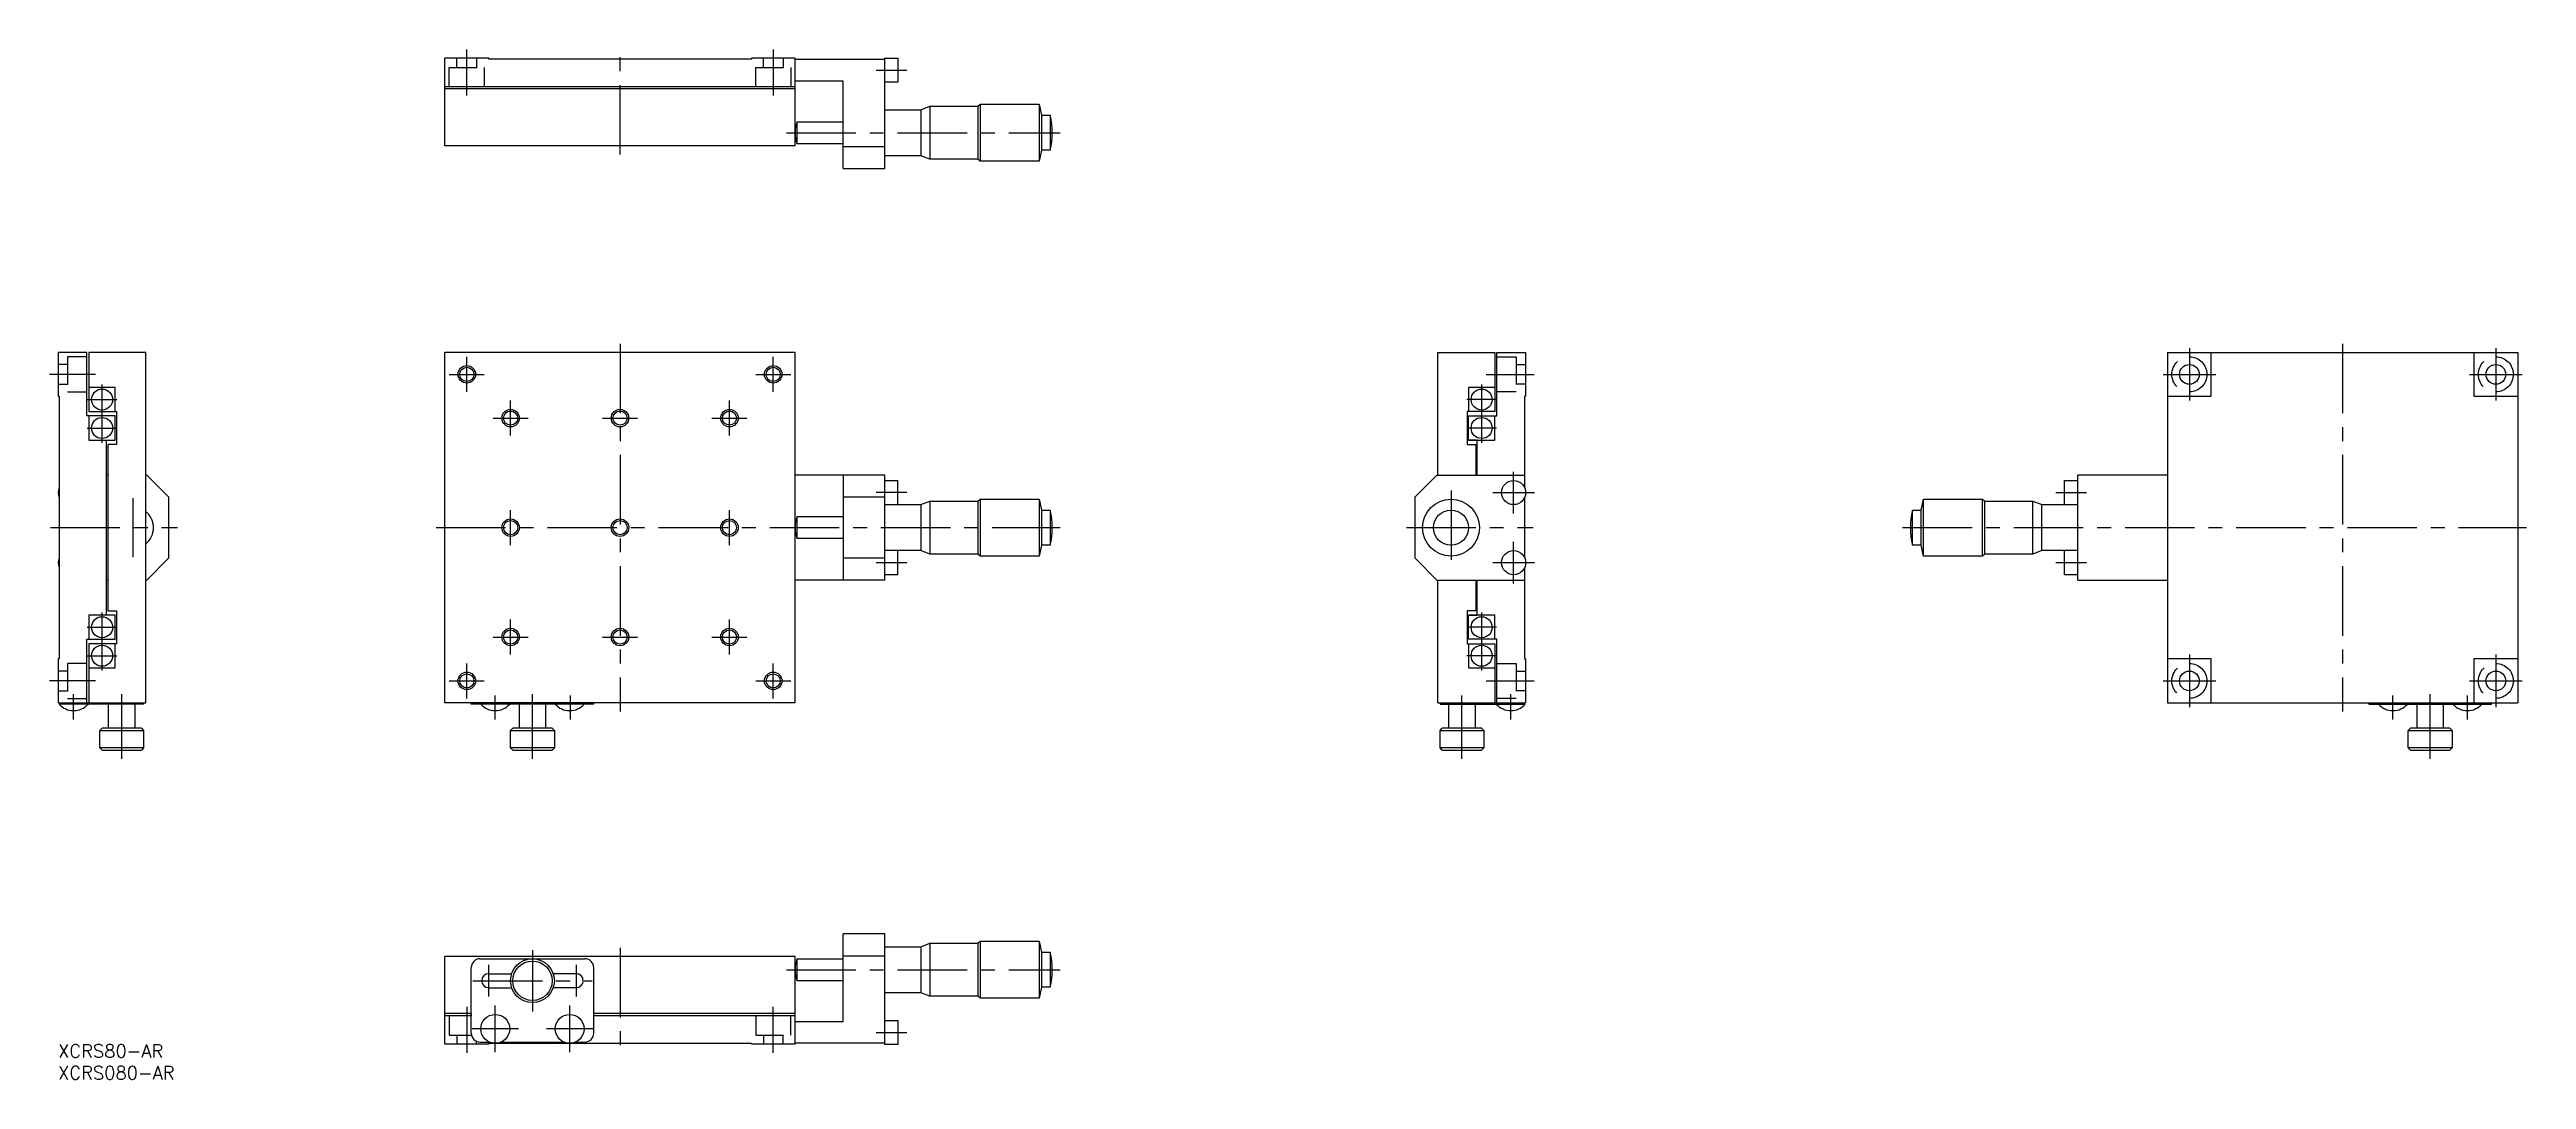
# Model space of a CAD drawing. Extents: x -2 to 564, y -8 to 227.
import ezdxf

# ---------------------------------------------------------------- set-up
doc = ezdxf.new("R2010")
doc.units = 0
doc.header["$LTSCALE"] = 0.5
doc.linetypes.add('CENTER', pattern=[50.8, 31.75, -6.35, 6.35, -6.35])
doc.linetypes.add('DASHED', pattern=[19.05, 12.7, -6.35])
for name, color, linetype in [('MSM_CENTER', 1, 'CENTER'), ('MSM_CONTINUOUS', 7, 'CONTINUOUS'), ('MSM_DASHED', 4, 'DASHED'), ('MSM_NARROW', 5, 'CONTINUOUS'), ('MSM_PART_NUMBER', 7, 'CONTINUOUS')]:
    doc.layers.add(name, color=color, linetype=linetype)
doc.styles.get("Standard").update_dxf_attribs({"font": 'txt.shx', "height": 3, "bigfont": 'bigfont.shx'})

# ---------------------------------------------------------------- blocks, each defined once
blk = doc.blocks.new('*U61')
at = {"layer": 'MSM_PART_NUMBER'}
blk.add_text('XCRS80-AR', height=3, dxfattribs=at).set_placement((0, -3))
blk = doc.blocks.new('*U62')
at = {"layer": 'MSM_PART_NUMBER'}
blk.add_text('XCRS080-AR', height=3, dxfattribs=at).set_placement((0, -8))

msp = doc.modelspace()

# ---------------------------------------------------------------- linework, layer by layer
at = {"layer": 'MSM_CENTER'}
for p, q in [((93.37, 216.7), (93.37, 227.2)), ((128.37, 203.2), (128.37, 227)), ((163.37, 227.2), (163.37, 216.7)), ((186.87, 222.5), (193.87, 222.5)), ((166.37, 208.2), (228.88, 208.2)), ((128.37, 160.02), (128.37, 76.02)), ((486.88, 159.02), (486.88, 147.02)), ((521.88, 160.02), (521.88, 76.02)), ((556.88, 159.02), (556.88, 147.02)), ((8.55, 153.02), (-1.95, 153.02)), ((89.37, 153.02), (97.37, 153.02)), ((93.37, 149.02), (93.37, 157.02)), ((159.37, 153.02), (167.37, 153.02)), ((163.37, 149.02), (163.37, 157.02)), ((326.2, 153.02), (337.2, 153.02)), ((480.88, 153.02), (492.88, 153.02)), ((550.88, 153.02), (562.88, 153.02)), ((6.66, 147.27), (13.44, 147.27)), ((10.05, 137.38), (10.05, 150.67)), ((328.59, 147.27), (321.81, 147.27)), ((325.2, 150.67), (325.2, 137.38)), ((99.37, 143.03), (107.37, 143.03)), ((103.37, 139.03), (103.37, 147.02)), ((124.37, 143.03), (132.37, 143.03)), ((149.37, 143.03), (157.37, 143.03)), ((153.37, 139.03), (153.37, 147.02)), ((6.66, 140.77), (13.44, 140.77)), ((328.59, 140.77), (321.81, 140.77)), ((332.5, 121.27), (332.5, 130.77)), ((17.05, 124.78), (17.05, 111.28)), ((193.87, 126.02), (186.87, 126.02)), ((318.2, 126.52), (318.2, 109.52)), ((327.75, 126.02), (337.25, 126.02)), ((456.38, 126.02), (463.38, 126.02)), ((103.37, 114.02), (103.37, 122.02)), ((153.37, 114.02), (153.37, 122.02)), ((-1.75, 118.02), (27.25, 118.02)), ((86.37, 118.02), (228.88, 118.02)), ((308, 118.02), (337, 118.02)), ((332.5, 105.27), (332.5, 114.77)), ((421.37, 118.02), (563.88, 118.02)), ((186.87, 110.02), (193.87, 110.02)), ((327.75, 110.02), (337.25, 110.02)), ((456.38, 110.02), (463.38, 110.02)), ((10.05, 85.38), (10.05, 98.67)), ((103.37, 89.02), (103.37, 97.03)), ((153.37, 89.02), (153.37, 97.03)), ((325.2, 98.67), (325.2, 85.38)), ((6.66, 95.27), (13.44, 95.27)), ((99.37, 93.03), (107.37, 93.03)), ((124.37, 93.03), (132.37, 93.03)), ((149.37, 93.03), (157.37, 93.03)), ((328.59, 95.27), (321.81, 95.27)), ((6.66, 88.77), (13.44, 88.77)), ((93.37, 79.02), (93.37, 87.02)), ((163.37, 79.02), (163.37, 87.02)), ((328.59, 88.77), (321.81, 88.77)), ((486.88, 89.02), (486.88, 77.02)), ((556.88, 89.02), (556.88, 77.02)), ((8.55, 83.02), (-1.95, 83.02)), ((3.55, 74.22), (3.55, 80.02)), ((14.55, 65.22), (14.55, 80.02)), ((89.37, 83.02), (97.37, 83.02)), ((99.87, 74.22), (99.87, 79.72)), ((108.37, 65.22), (108.37, 80.02)), ((117.02, 74.22), (117.02, 79.72)), ((159.37, 83.02), (167.37, 83.02)), ((320.7, 65.22), (320.7, 79.72)), ((326.2, 83.02), (337.2, 83.02)), ((331.85, 74.22), (331.85, 80.02)), ((480.88, 83.02), (492.88, 83.02)), ((533.38, 74.22), (533.38, 79.72)), ((541.88, 65.22), (541.88, 80.02)), ((550.38, 74.22), (550.38, 79.72)), ((550.88, 83.02), (562.88, 83.02)), ((98.37, 10.95), (98.37, 18.15)), ((108.37, 21.55), (108.37, 7.55)), ((118.37, 18.15), (118.37, 10.95)), ((128.37, 22.05), (128.37, -1.75)), ((166.37, 17.05), (228.88, 17.05)), ((94.77, 14.55), (121.97, 14.55)), ((93.37, 8.55), (93.37, -1.95)), ((99.87, -1.75), (99.87, 8.85)), ((116.87, -1.75), (116.87, 8.85)), ((163.37, -1.95), (163.37, 8.55)), ((105.17, 3.55), (94.57, 3.55)), ((122.17, 3.55), (111.57, 3.55)), ((186.87, 2.75), (193.87, 2.75))]:
    msp.add_line(p, q, dxfattribs=at)
at = {"layer": 'MSM_CONTINUOUS'}
for p, q in [((98.37, 225.2), (88.37, 225.2)), ((88.37, 205.2), (88.37, 225.2)), ((98.37, 225), (98.37, 225.2)), ((158.37, 225), (98.37, 225)), ((158.37, 225.2), (158.37, 225)), ((168.37, 225.2), (158.37, 225.2)), ((168.37, 205.2), (168.37, 225.2)), ((168.37, 225), (188.87, 225)), ((188.87, 225.25), (191.87, 225.25)), ((188.87, 200), (188.87, 225.25)), ((191.87, 225.25), (191.87, 219.75)), ((168.37, 218.7), (88.37, 218.7)), ((168.37, 218.2), (88.37, 218.2)), ((179.37, 220), (168.37, 220)), ((179.37, 200), (179.37, 220)), ((191.87, 219.75), (188.87, 219.75)), ((168.74, 210.7), (179.37, 210.7)), ((168.74, 210.7), (168.74, 205.7)), ((188.87, 213.45), (197.12, 213.45)), ((197.12, 213.45), (199.12, 214.25)), ((197.12, 213.45), (197.12, 202.95)), ((199.12, 214.25), (210.12, 214.25)), ((199.12, 214.25), (199.12, 202.15)), ((210.12, 214.25), (210.62, 214.7)), ((210.12, 214.25), (210.12, 202.15)), ((210.62, 214.7), (224.12, 214.7)), ((210.62, 214.7), (210.62, 201.7)), ((224.12, 214.7), (224.62, 212.2)), ((224.12, 214.7), (224.12, 201.7)), ((224.62, 212.2), (226.62, 212.2)), ((224.62, 212.2), (224.62, 204.2)), ((226.62, 212.2), (226.62, 204.2)), ((168.37, 205.2), (88.37, 205.2)), ((179.37, 205.7), (168.74, 205.7)), ((188.87, 205), (179.37, 205)), ((224.62, 204.2), (224.12, 201.7)), ((226.62, 204.2), (224.62, 204.2)), ((179.37, 200), (188.87, 200)), ((197.12, 202.95), (188.87, 202.95)), ((199.12, 202.15), (197.12, 202.95)), ((210.12, 202.15), (199.12, 202.15)), ((210.62, 201.7), (210.12, 202.15)), ((224.12, 201.7), (210.62, 201.7)), ((6.55, 158.02), (0.05, 158.02)), ((0.05, 158.02), (0.05, 148.02)), ((6.55, 143.52), (6.55, 158.02)), ((20.05, 158.02), (7.05, 158.02)), ((7.05, 158.02), (7.05, 144.52)), ((20.05, 78.02), (20.05, 158.02)), ((168.37, 158.02), (88.37, 158.02)), ((88.37, 78.02), (88.37, 158.02)), ((168.37, 78.02), (168.37, 158.02)), ((315.2, 158.02), (328.2, 158.02)), ((315.2, 130.02), (315.2, 158.02)), ((328.2, 158.02), (328.2, 144.52)), ((328.7, 158.02), (335.2, 158.02)), ((328.7, 143.52), (328.7, 158.02)), ((335.2, 158.02), (335.2, 148.02)), ((481.88, 158.02), (481.88, 78.02)), ((481.88, 158.02), (561.88, 158.02)), ((491.88, 148.02), (491.88, 158.02)), ((551.88, 158.02), (551.88, 148.02)), ((561.88, 158.02), (561.88, 78.02)), ((0.05, 148.02), (0.25, 148.02)), ((0.25, 148.02), (0.25, 88.02)), ((13.05, 150.02), (7.05, 150.02)), ((13.05, 144.52), (13.05, 150.02)), ((322.2, 150.02), (322.2, 144.52)), ((328.2, 150.02), (322.2, 150.02)), ((335, 148.02), (335, 127.17)), ((335.2, 148.02), (335, 148.02)), ((481.88, 148.02), (491.88, 148.02)), ((551.88, 148.02), (561.88, 148.02)), ((13.05, 143.52), (6.55, 143.52)), ((7.05, 144.52), (13.35, 144.52)), ((7.05, 143.52), (7.05, 138.02)), ((13.05, 138.02), (13.05, 143.52)), ((13.35, 144.52), (13.35, 137.02)), ((321.9, 144.52), (321.9, 137.02)), ((328.2, 144.52), (321.9, 144.52)), ((322.2, 143.52), (328.7, 143.52)), ((322.2, 138.02), (322.2, 143.52)), ((328.2, 138.02), (328.2, 143.52)), ((7.05, 138.02), (13.05, 138.02)), ((11.05, 98.02), (11.05, 138.02)), ((11.05, 138.02), (13.05, 138.02)), ((13.35, 137.02), (11.35, 137.02)), ((11.35, 137.02), (11.35, 99.02)), ((321.9, 137.02), (323.9, 137.02)), ((324.2, 138.02), (322.2, 138.02)), ((322.2, 138.02), (328.2, 138.02)), ((323.9, 137.02), (323.9, 130.02)), ((324.2, 130.02), (324.2, 138.02)), ((11.35, 130.02), (11.05, 130.02)), ((20.25, 130.02), (20.05, 130.02)), ((20.25, 130.02), (25.25, 125.02)), ((25.25, 125.02), (25.25, 111.02)), ((188.87, 130.02), (168.37, 130.02)), ((179.37, 130.02), (179.37, 106.02)), ((179.37, 125.02), (188.87, 125.02)), ((188.87, 106.02), (188.87, 130.02)), ((188.87, 128.77), (191.87, 128.77)), ((191.87, 123.27), (191.87, 128.77)), ((210.12, 124.07), (210.62, 124.52)), ((210.62, 124.52), (224.12, 124.52)), ((210.62, 124.52), (210.62, 111.52)), ((224.12, 124.52), (224.62, 122.02)), ((224.12, 124.52), (224.12, 111.52)), ((310, 125.02), (315, 130.02)), ((310, 111.02), (310, 125.02)), ((315, 130.02), (335, 130.02)), ((335, 124.88), (335, 111.17)), ((425.63, 122.02), (426.13, 124.52)), ((426.13, 124.52), (439.63, 124.52)), ((426.13, 111.52), (426.13, 124.52)), ((439.63, 124.52), (440.13, 124.07)), ((439.63, 111.52), (439.63, 124.52)), ((458.38, 123.27), (458.38, 128.77)), ((458.38, 128.77), (461.38, 128.77)), ((481.88, 130.02), (461.38, 130.02)), ((461.38, 106.02), (461.38, 130.02)), ((168.74, 120.53), (179.37, 120.53)), ((168.74, 120.53), (168.74, 115.53)), ((188.87, 123.27), (197.12, 123.27)), ((197.12, 123.27), (199.12, 124.07)), ((197.12, 123.27), (197.12, 112.77)), ((199.12, 124.07), (210.12, 124.07)), ((199.12, 124.07), (199.12, 111.97)), ((210.12, 124.07), (210.12, 111.97)), ((224.62, 122.02), (226.62, 122.02)), ((224.62, 122.02), (224.62, 114.02)), ((226.62, 122.02), (226.62, 114.02)), ((423.63, 122.02), (425.63, 122.02)), ((423.63, 114.02), (423.63, 122.02)), ((425.63, 114.02), (425.63, 122.02)), ((440.13, 124.07), (451.13, 124.07)), ((440.13, 111.97), (440.13, 124.07)), ((451.13, 124.07), (453.13, 123.27)), ((451.13, 111.97), (451.13, 124.07)), ((453.13, 123.27), (461.38, 123.27)), ((453.13, 112.77), (453.13, 123.27)), ((179.37, 115.53), (168.74, 115.53)), ((224.62, 114.02), (224.12, 111.52)), ((226.62, 114.02), (224.62, 114.02)), ((425.63, 114.02), (423.63, 114.02)), ((426.13, 111.52), (425.63, 114.02)), ((25.25, 111.02), (20.25, 106.02)), ((188.87, 111.02), (179.37, 111.02)), ((197.12, 112.77), (188.87, 112.77)), ((191.87, 107.27), (191.87, 112.77)), ((199.12, 111.97), (197.12, 112.77)), ((210.12, 111.97), (199.12, 111.97)), ((210.62, 111.52), (210.12, 111.97)), ((224.12, 111.52), (210.62, 111.52)), ((315, 106.02), (310, 111.02)), ((335, 108.88), (335, 88.02)), ((439.63, 111.52), (426.13, 111.52)), ((440.13, 111.97), (439.63, 111.52)), ((451.13, 111.97), (440.13, 111.97)), ((453.13, 112.77), (451.13, 111.97)), ((461.38, 112.77), (453.13, 112.77)), ((458.38, 107.27), (458.38, 112.77)), ((11.35, 106.02), (11.05, 106.02)), ((20.25, 106.02), (20.05, 106.02)), ((188.87, 106.02), (168.37, 106.02)), ((191.87, 107.27), (188.87, 107.27)), ((315, 106.02), (335, 106.02)), ((315.2, 78.02), (315.2, 106.02)), ((323.9, 106.02), (323.9, 99.02)), ((324.2, 98.02), (324.2, 106.02)), ((461.38, 107.27), (458.38, 107.27)), ((461.38, 106.02), (481.88, 106.02)), ((13.05, 98.02), (7.05, 98.02)), ((7.05, 98.02), (7.05, 92.52)), ((13.05, 98.02), (11.05, 98.02)), ((11.35, 99.02), (13.35, 99.02)), ((13.05, 92.52), (13.05, 98.02)), ((13.35, 99.02), (13.35, 91.52)), ((321.9, 99.02), (321.9, 91.52)), ((323.9, 99.02), (321.9, 99.02)), ((322.2, 98.02), (324.2, 98.02)), ((322.2, 92.52), (322.2, 98.02)), ((328.2, 98.02), (322.2, 98.02)), ((328.2, 92.52), (328.2, 98.02)), ((6.55, 78.02), (6.55, 92.52)), ((6.55, 92.52), (13.05, 92.52)), ((13.35, 91.52), (7.05, 91.52)), ((7.05, 91.52), (7.05, 78.02)), ((13.05, 86.02), (13.05, 91.52)), ((321.9, 91.52), (328.2, 91.52)), ((328.7, 92.52), (322.2, 92.52)), ((322.2, 91.52), (322.2, 86.02)), ((328.2, 91.52), (328.2, 78.02)), ((328.7, 78.02), (328.7, 92.52)), ((0.05, 88.02), (0.05, 78.02)), ((0.25, 88.02), (0.05, 88.02)), ((7.05, 86.02), (13.05, 86.02)), ((322.2, 86.02), (328.2, 86.02)), ((335, 88.02), (335.2, 88.02)), ((335.2, 88.02), (335.2, 78.02)), ((491.88, 88.02), (481.88, 88.02)), ((491.88, 78.02), (491.88, 88.02)), ((561.88, 88.02), (551.88, 88.02)), ((551.88, 88.02), (551.88, 78.02)), ((0.05, 78.02), (20.05, 78.02)), ((19.55, 77.72), (0.25, 77.72)), ((0.55, 78.02), (0.55, 77.72)), ((11.55, 72.22), (11.55, 77.72)), ((17.55, 77.72), (17.55, 72.22)), ((19.55, 77.72), (19.55, 78.02)), ((168.37, 78.02), (88.37, 78.02)), ((94.37, 77.72), (94.37, 78.02)), ((122.37, 77.72), (94.37, 77.72)), ((105.37, 72.22), (105.37, 77.72)), ((111.37, 77.72), (111.37, 72.22)), ((122.37, 77.72), (122.37, 78.02)), ((315.2, 78.02), (335.2, 78.02)), ((315.7, 78.02), (315.7, 77.72)), ((315.7, 77.72), (335.15, 77.72)), ((317.7, 72.22), (317.7, 77.72)), ((323.7, 77.72), (323.7, 72.22)), ((334.7, 77.72), (334.7, 78.02)), ((481.88, 78.02), (561.88, 78.02)), ((527.88, 78.02), (527.88, 77.72)), ((527.88, 77.72), (555.88, 77.72)), ((538.88, 72.22), (538.88, 77.72)), ((544.88, 77.72), (544.88, 72.22)), ((555.88, 77.72), (555.88, 78.02)), ((9.55, 71.72), (10.05, 72.22)), ((9.55, 71.72), (19.55, 71.72)), ((9.55, 67.72), (9.55, 71.72)), ((19.05, 72.22), (10.05, 72.22)), ((19.05, 72.22), (19.55, 71.72)), ((19.55, 71.72), (19.55, 67.72)), ((103.37, 71.72), (103.87, 72.22)), ((103.37, 71.72), (113.37, 71.72)), ((103.37, 67.72), (103.37, 71.72)), ((112.87, 72.22), (103.87, 72.22)), ((112.87, 72.22), (113.37, 71.72)), ((113.37, 71.72), (113.37, 67.72)), ((315.7, 71.72), (316.2, 72.22)), ((315.7, 71.72), (325.7, 71.72)), ((315.7, 67.72), (315.7, 71.72)), ((325.2, 72.22), (316.2, 72.22)), ((325.2, 72.22), (325.7, 71.72)), ((325.7, 71.72), (325.7, 67.72)), ((536.88, 71.72), (537.38, 72.22)), ((536.88, 71.72), (546.88, 71.72)), ((536.88, 67.72), (536.88, 71.72)), ((546.38, 72.22), (537.38, 72.22)), ((546.38, 72.22), (546.88, 71.72)), ((546.88, 71.72), (546.88, 67.72)), ((19.55, 67.72), (9.55, 67.72)), ((10.05, 67.22), (9.55, 67.72)), ((10.05, 67.22), (19.05, 67.22)), ((19.55, 67.72), (19.05, 67.22)), ((113.37, 67.72), (103.37, 67.72)), ((103.87, 67.22), (103.37, 67.72)), ((103.87, 67.22), (112.87, 67.22)), ((113.37, 67.72), (112.87, 67.22)), ((325.7, 67.72), (315.7, 67.72)), ((316.2, 67.22), (315.7, 67.72)), ((316.2, 67.22), (325.2, 67.22)), ((325.7, 67.72), (325.2, 67.22)), ((546.88, 67.72), (536.88, 67.72)), ((537.38, 67.22), (536.88, 67.72)), ((537.38, 67.22), (546.38, 67.22)), ((546.88, 67.72), (546.38, 67.22)), ((188.87, 25.25), (179.37, 25.25)), ((179.37, 5.25), (179.37, 25.25)), ((188.87, 0), (188.87, 25.25)), ((197.12, 22.3), (199.12, 23.1)), ((199.12, 23.1), (210.12, 23.1)), ((199.12, 23.1), (199.12, 11)), ((210.12, 23.1), (210.62, 23.55)), ((210.12, 23.1), (210.12, 11)), ((210.62, 23.55), (224.12, 23.55)), ((210.62, 23.55), (210.62, 10.55)), ((224.12, 23.55), (224.62, 21.05)), ((224.12, 23.55), (224.12, 10.55)), ((168.37, 20.05), (88.37, 20.05)), ((88.37, 0.05), (88.37, 20.05)), ((94.37, 2.55), (94.37, 17.55)), ((96.37, 19.55), (120.37, 19.55)), ((122.37, 2.55), (122.37, 17.55)), ((168.37, 0.05), (168.37, 20.05)), ((168.74, 19.55), (179.37, 19.55)), ((168.74, 19.55), (168.74, 14.55)), ((179.37, 20.25), (188.87, 20.25)), ((188.87, 22.3), (197.12, 22.3)), ((197.12, 22.3), (197.12, 11.8)), ((224.62, 21.05), (226.62, 21.05)), ((224.62, 21.05), (224.62, 13.05)), ((226.62, 21.05), (226.62, 13.05)), ((98.37, 16.15), (103.64, 16.15)), ((98.37, 12.95), (103.64, 12.95)), ((118.37, 16.15), (113.11, 16.15)), ((118.37, 12.95), (113.11, 12.95)), ((179.37, 14.55), (168.74, 14.55)), ((197.12, 11.8), (188.87, 11.8)), ((199.12, 11), (197.12, 11.8)), ((224.62, 13.05), (224.12, 10.55)), ((226.62, 13.05), (224.62, 13.05)), ((94.37, 7.05), (88.37, 7.05)), ((94.37, 6.55), (88.37, 6.55)), ((94.37, 7.05), (94.37, 6.55)), ((168.37, 7.05), (122.37, 7.05)), ((168.37, 6.55), (122.37, 6.55)), ((210.12, 11), (199.12, 11)), ((210.62, 10.55), (210.12, 11)), ((224.12, 10.55), (210.62, 10.55)), ((98.37, 0.05), (88.37, 0.05)), ((96.37, 0.55), (98.5, 0.55)), ((98.37, 0.05), (98.37, 0.25)), ((98.37, 0.25), (99.87, 0.25)), ((99.87, 0.25), (158.37, 0.25)), ((101.25, 0.55), (115.5, 0.55)), ((118.25, 0.55), (120.37, 0.55)), ((158.37, 0.25), (158.37, 0.05)), ((168.37, 0.05), (158.37, 0.05)), ((168.37, 5.25), (179.37, 5.25)), ((188.87, 0.25), (168.37, 0.25)), ((188.87, 5.5), (191.87, 5.5)), ((191.87, 0), (188.87, 0)), ((191.87, 5.5), (191.87, 0))]:
    msp.add_line(p, q, dxfattribs=at)
for centre, radius in [((93.37, 153.02), 1.62), ((163.37, 153.02), 1.62), ((486.88, 153.02), 2.25), ((556.88, 153.02), 2.25), ((10.05, 147.27), 2.4), ((325.2, 147.27), 2.4), ((10.05, 140.77), 2.4), ((103.37, 143.03), 1.62), ((128.37, 143.03), 1.62), ((153.37, 143.03), 1.62), ((325.2, 140.77), 2.4), ((318.2, 118.02), 6.5), ((332.5, 126.02), 2.75), ((103.37, 118.02), 1.62), ((128.37, 118.02), 1.62), ((153.37, 118.02), 1.62), ((318.2, 118.02), 4), ((332.5, 110.02), 2.75), ((10.05, 95.27), 2.4), ((325.2, 95.27), 2.4), ((10.05, 88.77), 2.4), ((103.37, 93.03), 1.62), ((128.37, 93.03), 1.62), ((153.37, 93.03), 1.62), ((325.2, 88.77), 2.4), ((486.88, 83.02), 2.25), ((556.88, 83.02), 2.25), ((93.37, 83.02), 1.62), ((163.37, 83.02), 1.62), ((108.37, 14.55), 5), ((108.37, 14.55), 4.5), ((99.87, 3.55), 3.3), ((116.87, 3.55), 3.3)]:
    msp.add_circle(centre, radius, dxfattribs=at)
for centre, radius, start, end in [((177, 208.2), 8.63, 163.1627, 196.8373), ((210.87, 208.2), 16.25, 345.75, 14.25), ((2.75, 126.02), 2.75, 155.38, 204.62), ((17.05, 118.02), 4.75, 309.1667, 50.8333), ((177, 118.02), 8.63, 163.1627, 196.8373), ((210.87, 118.02), 16.25, 345.75, 14.25), ((439.38, 118.02), 16.25, 165.75, 194.25), ((2.75, 110.02), 2.75, 155.38, 204.62), ((3.55, 80.6), 4.38, 221.1121, 318.8879), ((99.87, 80.6), 4.38, 221.1121, 318.8879), ((116.87, 80.6), 4.38, 221.1121, 318.8879), ((331.85, 80.6), 4.38, 221.1121, 318.8879), ((533.38, 80.6), 4.38, 221.1121, 318.8879), ((550.38, 80.6), 4.38, 221.1121, 318.8879), ((96.37, 17.55), 2, 90, 180), ((120.37, 17.55), 2, 0, 90), ((177, 17.05), 8.63, 163.1627, 196.8373), ((210.87, 17.05), 16.25, 345.75, 14.25), ((98.37, 14.55), 1.6, 90, 270), ((118.37, 14.55), 1.6, 270, 90), ((96.37, 2.55), 2, 180, 270), ((120.37, 2.55), 2, 270, 0)]:
    msp.add_arc(centre, radius, start, end, dxfattribs=at)
at = {"layer": 'MSM_DASHED'}
for p, q in [((89.37, 223.1), (97.37, 223.1)), ((89.37, 218.7), (89.37, 223.1)), ((91.12, 223.1), (91.12, 225.2)), ((95.62, 225.2), (95.62, 223.1)), ((97.37, 223.1), (97.37, 218.7)), ((159.37, 223.1), (167.37, 223.1)), ((159.37, 218.7), (159.37, 223.1)), ((161.12, 223.1), (161.12, 225.2)), ((165.62, 225.2), (165.62, 223.1)), ((167.37, 223.1), (167.37, 218.7)), ((2.15, 155.27), (0.05, 155.27)), ((2.15, 157.02), (2.15, 149.02)), ((6.55, 157.02), (2.15, 157.02)), ((328.7, 157.02), (333.1, 157.02)), ((333.1, 157.02), (333.1, 149.02)), ((333.1, 155.27), (335.2, 155.27)), ((0.05, 150.77), (2.15, 150.77)), ((2.15, 149.02), (6.55, 149.02)), ((333.1, 149.02), (328.7, 149.02)), ((335.2, 150.77), (333.1, 150.77)), ((2.15, 85.27), (0.05, 85.27)), ((2.15, 87.02), (2.15, 79.02)), ((6.55, 87.02), (2.15, 87.02)), ((328.7, 87.02), (333.1, 87.02)), ((333.1, 87.02), (333.1, 79.02)), ((333.1, 85.27), (335.2, 85.27)), ((0.05, 80.77), (2.15, 80.77)), ((335.2, 80.77), (333.1, 80.77)), ((2.15, 79.02), (6.55, 79.02)), ((333.1, 79.02), (328.7, 79.02)), ((89.37, 6.55), (89.37, 2.15)), ((159.37, 6.55), (159.37, 2.15)), ((167.37, 2.15), (167.37, 6.55)), ((89.37, 2.15), (94.41, 2.15)), ((91.12, 2.15), (91.12, 0.05)), ((95.62, 0.05), (95.62, 0.7)), ((159.37, 2.15), (167.37, 2.15)), ((161.12, 2.15), (161.12, 0.05)), ((165.62, 0.05), (165.62, 2.15))]:
    msp.add_line(p, q, dxfattribs=at)
for centre in [(486.88, 153.02), (556.88, 153.02), (486.88, 83.02), (556.88, 83.02)]:
    msp.add_circle(centre, 4, dxfattribs=at)
at = {"layer": 'MSM_NARROW'}
for centre in [(93.37, 153.02), (163.37, 153.02), (103.37, 143.03), (128.37, 143.03), (153.37, 143.03), (103.37, 118.02), (128.37, 118.02), (153.37, 118.02), (103.37, 93.03), (128.37, 93.03), (153.37, 93.03), (93.37, 83.02), (163.37, 83.02)]:
    msp.add_circle(centre, 2, dxfattribs=at)

# ---------------------------------------------------------------- block references
at = {"layer": 'MSM_CONTINUOUS'}
for name in ['*U61', '*U62']:
    msp.add_blockref(name, (0, 0), dxfattribs=at)

doc.saveas('drawing.dxf')
